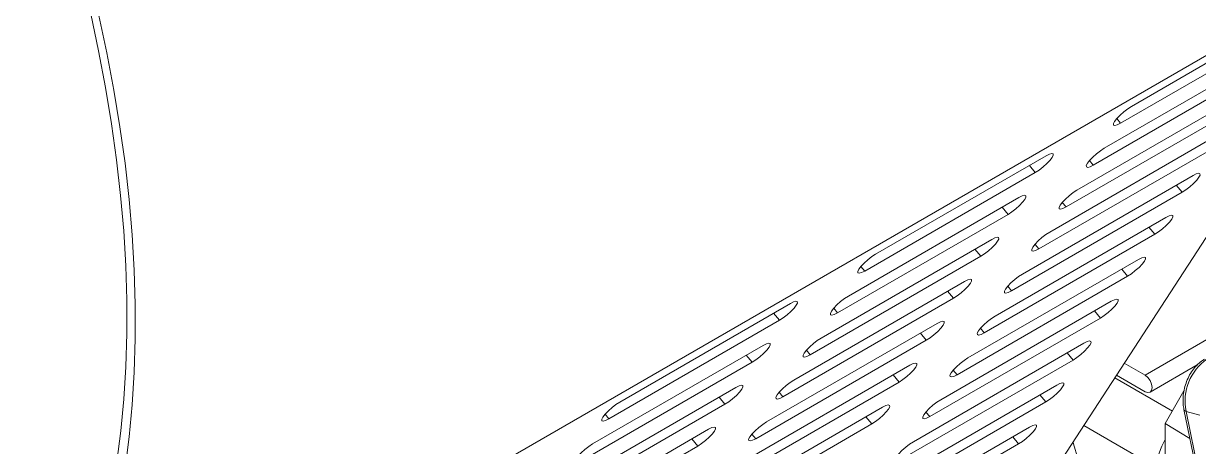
# Model space of a CAD drawing. Header units: millimetres. Extents: x 26816 to 90584, y 11074 to 56542.
# Drawn here: x 49160.7 to 49453, y 36976.7 to 37081.8 of the extents above; entities that cross this region are included whole.
import ezdxf

# ---------------------------------------------------------------- set-up
doc = ezdxf.new("R2010")
doc.units = ezdxf.units.MM
doc.layers.add('MAU_CAM', color=30, linetype='Continuous')

msp = doc.modelspace()

# ---------------------------------------------------------------- linework, layer by layer
at = {"layer": 'MAU_CAM', "linetype": 'Continuous', "lineweight": 0}
for p, q in [((49439.7, 36994.38), (49715.47, 37153.58)), ((49502.01, 37101.05), (49162.59, 36905.12)), ((49502.01, 37101.05), (49329.3, 36835.69)), ((49478.76, 37085.68), (49436.33, 37061.19)), ((49433.62, 37057.02), (49476.05, 37081.52)), ((49471.98, 37075.26), (49429.55, 37050.77)), ((49426.84, 37046.61), (49469.27, 37071.1)), ((49465.2, 37064.85), (49422.77, 37040.35)), ((49420.06, 37036.19), (49462.49, 37060.68)), ((49432.68, 37058.16), (49433.62, 37057.02)), ((49458.42, 37054.43), (49415.99, 37029.94)), ((49415.12, 37048.94), (49372.69, 37024.45)), ((49413.28, 37025.77), (49455.71, 37050.26)), ((49410.95, 37046.54), (49412.41, 37044.78)), ((49425.9, 37047.75), (49426.84, 37046.61)), ((49369.98, 37020.28), (49412.41, 37044.78)), ((49451.64, 37044.01), (49409.21, 37019.52)), ((49406.5, 37015.35), (49448.93, 37039.84)), ((49447.47, 37041.6), (49448.93, 37039.84)), ((49408.34, 37038.53), (49365.91, 37014.03)), ((49419.12, 37037.33), (49420.06, 37036.19)), ((49363.2, 37009.87), (49405.63, 37034.36)), ((49404.17, 37036.12), (49405.63, 37034.36)), ((49444.86, 37033.59), (49402.43, 37009.1)), ((49440.69, 37031.19), (49442.15, 37029.43)), ((49401.56, 37028.11), (49359.13, 37003.62)), ((49399.72, 37004.93), (49442.15, 37029.43)), ((49397.39, 37025.7), (49398.85, 37023.94)), ((49412.34, 37026.91), (49413.28, 37025.77)), ((49356.42, 36999.45), (49398.85, 37023.94)), ((49438.08, 37023.18), (49395.65, 36998.68)), ((49369.04, 37021.43), (49369.98, 37020.28)), ((49392.94, 36994.52), (49435.37, 37019.01)), ((49433.91, 37020.77), (49435.37, 37019.01)), ((49394.78, 37017.69), (49352.35, 36993.2)), ((49405.56, 37016.49), (49406.5, 37015.35)), ((49349.64, 36989.03), (49392.07, 37013.52)), ((49390.61, 37015.28), (49392.07, 37013.52)), ((49351.48, 37012.21), (49309.05, 36987.71)), ((49362.26, 37011.01), (49363.2, 37009.87)), ((49431.3, 37012.76), (49388.87, 36988.27)), ((49427.13, 37010.35), (49428.59, 37008.59)), ((49306.34, 36983.55), (49348.77, 37008.04)), ((49347.31, 37009.8), (49348.77, 37008.04)), ((49386.16, 36984.1), (49428.59, 37008.59)), ((49388, 37007.27), (49345.57, 36982.78)), ((49383.83, 37004.87), (49385.29, 37003.11)), ((49398.78, 37006.08), (49399.72, 37004.93)), ((49344.7, 37001.79), (49302.27, 36977.3)), ((49342.86, 36978.61), (49385.29, 37003.11)), ((49424.52, 37002.34), (49382.09, 36977.85)), ((49340.53, 36999.38), (49341.99, 36997.62)), ((49355.48, 37000.59), (49356.42, 36999.45)), ((49420.35, 36999.93), (49421.81, 36998.17)), ((49299.56, 36973.13), (49341.99, 36997.62)), ((49381.22, 36996.86), (49338.79, 36972.36)), ((49379.38, 36973.68), (49421.81, 36998.17)), ((49392, 36995.66), (49392.94, 36994.52)), ((49434.52, 36997.37), (49439.7, 36994.38)), ((49440.95, 36990.17), (49452.71, 36996.96)), ((49336.08, 36968.2), (49378.51, 36992.69)), ((49377.05, 36994.45), (49378.51, 36992.69)), ((49432.17, 36993.75), (49446.5, 36985.48)), ((49439.7, 36990.3), (49432.59, 36994.4)), ((49337.92, 36991.37), (49295.49, 36966.88)), ((49348.7, 36990.17), (49349.64, 36989.03)), ((49417.74, 36991.92), (49375.31, 36967.43)), ((49444.73, 36982.42), (49449.39, 36990.48)), ((49292.78, 36962.71), (49335.21, 36987.2)), ((49333.75, 36988.96), (49335.21, 36987.2)), ((49372.6, 36963.26), (49415.03, 36987.76)), ((49413.57, 36989.52), (49415.03, 36987.76)), ((49305.4, 36984.69), (49306.34, 36983.55)), ((49374.44, 36986.44), (49332.01, 36961.95)), ((49370.27, 36984.03), (49371.73, 36982.27)), ((49385.22, 36985.24), (49386.16, 36984.1)), ((49449.38, 36985.83), (49490.91, 36782.87)), ((49453.34, 36984.5), (49449.93, 36985.41)), ((49491.46, 36782.45), (49449.93, 36985.41)), ((49329.3, 36957.78), (49371.73, 36982.27)), ((49410.96, 36981.51), (49368.53, 36957.01)), ((49424.45, 36981.88), (49442.63, 36971.38)), ((49444.73, 36970.15), (49444.73, 36982.42)), ((49444.73, 36982.42), (49450.84, 36978.7)), ((49331.14, 36980.95), (49288.71, 36956.46)), ((49326.97, 36978.55), (49328.43, 36976.79)), ((49341.92, 36979.75), (49342.86, 36978.61)), ((49406.79, 36979.1), (49408.25, 36977.34)), ((49286, 36952.29), (49328.43, 36976.79)), ((49365.82, 36952.85), (49408.25, 36977.34))]:
    msp.add_line(p, q, dxfattribs=at)
at = {"layer": 'MAU_CAM', "linetype": 'Continuous', "lineweight": 0, "flags": 128}
for points in [[(49177.44, 37084.22), (49179.42, 37075.02), (49181.16, 37065.89), (49182.65, 37056.84), (49183.9, 37047.88), (49184.9, 37039.01), (49185.65, 37030.25), (49186.15, 37021.61), (49186.41, 37013.1), (49186.41, 37004.73), (49186.16, 36996.51), (49185.67, 36988.45), (49184.92, 36980.55), (49183.93, 36972.83), (49182.69, 36965.31), (49181.2, 36957.97), (49179.47, 36950.84), (49177.5, 36943.93), (49175.28, 36937.24), (49172.83, 36930.77), (49170.15, 36924.55), (49167.24, 36918.57), (49164.1, 36912.84), (49160.73, 36907.37)], [(49177.44, 37084.22), (49179.42, 37075.02), (49181.16, 37065.89), (49182.65, 37056.84), (49183.9, 37047.88), (49184.9, 37039.01), (49185.65, 37030.25), (49186.15, 37021.61), (49186.41, 37013.1), (49186.41, 37004.73), (49186.16, 36996.51), (49185.67, 36988.45), (49184.92, 36980.55), (49183.93, 36972.83), (49182.69, 36965.31), (49181.2, 36957.97), (49179.47, 36950.84), (49177.5, 36943.93), (49175.28, 36937.24), (49172.83, 36930.77), (49170.15, 36924.55), (49167.24, 36918.57), (49164.1, 36912.84), (49160.73, 36907.37)], [(49179.47, 37083.75), (49181.47, 37074.47), (49183.22, 37065.25), (49184.73, 37056.1), (49185.99, 37047.05), (49187, 37038.09), (49187.76, 37029.24), (49188.27, 37020.52), (49188.53, 37011.92), (49188.53, 37003.46), (49188.28, 36995.16), (49187.78, 36987.02), (49187.03, 36979.04), (49186.02, 36971.25), (49184.77, 36963.64), (49183.27, 36956.23), (49181.52, 36949.03), (49179.53, 36942.05), (49177.29, 36935.29), (49174.82, 36928.76), (49172.11, 36922.47), (49169.17, 36916.43), (49165.99, 36910.64), (49162.59, 36905.12)], [(49436.33, 37061.19), (49435.39, 37060.58), (49434.41, 37059.83), (49433.48, 37059.01), (49432.7, 37058.2), (49432.15, 37057.47), (49431.87, 37056.91), (49431.89, 37056.56), (49432.22, 37056.46), (49432.81, 37056.62), (49433.62, 37057.02)], [(49412.41, 37044.78), (49413.35, 37045.38), (49414.33, 37046.13), (49415.25, 37046.96), (49416.03, 37047.77), (49416.59, 37048.49), (49416.87, 37049.06), (49416.85, 37049.41), (49416.52, 37049.51), (49415.93, 37049.35), (49415.12, 37048.94)], [(49429.55, 37050.77), (49428.61, 37050.17), (49427.63, 37049.41), (49426.7, 37048.59), (49425.92, 37047.78), (49425.37, 37047.06), (49425.09, 37046.49), (49425.11, 37046.14), (49425.44, 37046.04), (49426.03, 37046.2), (49426.84, 37046.61)], [(49448.93, 37039.84), (49449.87, 37040.45), (49450.85, 37041.2), (49451.77, 37042.02), (49452.55, 37042.84), (49453.11, 37043.56), (49453.39, 37044.12), (49453.37, 37044.47), (49453.04, 37044.57), (49452.45, 37044.41), (49451.64, 37044.01)], [(49422.77, 37040.35), (49421.83, 37039.75), (49420.85, 37039), (49419.92, 37038.17), (49419.14, 37037.36), (49418.59, 37036.64), (49418.31, 37036.07), (49418.33, 37035.73), (49418.66, 37035.63), (49419.25, 37035.79), (49420.06, 37036.19)], [(49405.63, 37034.36), (49406.57, 37034.97), (49407.55, 37035.72), (49408.47, 37036.54), (49409.25, 37037.35), (49409.81, 37038.08), (49410.09, 37038.64), (49410.07, 37038.99), (49409.74, 37039.09), (49409.15, 37038.93), (49408.34, 37038.53)], [(49442.15, 37029.43), (49443.09, 37030.03), (49444.07, 37030.78), (49444.99, 37031.61), (49445.77, 37032.42), (49446.33, 37033.14), (49446.61, 37033.71), (49446.59, 37034.06), (49446.26, 37034.16), (49445.67, 37034), (49444.86, 37033.59)], [(49398.85, 37023.94), (49399.79, 37024.55), (49400.77, 37025.3), (49401.69, 37026.12), (49402.47, 37026.93), (49403.03, 37027.66), (49403.31, 37028.22), (49403.29, 37028.57), (49402.96, 37028.67), (49402.37, 37028.51), (49401.56, 37028.11)], [(49415.99, 37029.94), (49415.05, 37029.33), (49414.07, 37028.58), (49413.14, 37027.76), (49412.36, 37026.94), (49411.81, 37026.22), (49411.53, 37025.66), (49411.55, 37025.31), (49411.88, 37025.21), (49412.47, 37025.37), (49413.28, 37025.77)], [(49372.69, 37024.45), (49371.75, 37023.85), (49370.77, 37023.09), (49369.84, 37022.27), (49369.07, 37021.46), (49368.51, 37020.74), (49368.23, 37020.17), (49368.25, 37019.82), (49368.58, 37019.72), (49369.17, 37019.88), (49369.98, 37020.28)], [(49435.37, 37019.01), (49436.31, 37019.62), (49437.29, 37020.37), (49438.21, 37021.19), (49438.99, 37022), (49439.55, 37022.73), (49439.83, 37023.29), (49439.81, 37023.64), (49439.48, 37023.74), (49438.89, 37023.58), (49438.08, 37023.18)], [(49409.21, 37019.52), (49408.27, 37018.91), (49407.29, 37018.16), (49406.36, 37017.34), (49405.58, 37016.53), (49405.03, 37015.8), (49404.75, 37015.24), (49404.77, 37014.89), (49405.1, 37014.79), (49405.69, 37014.95), (49406.5, 37015.35)], [(49392.07, 37013.52), (49393.01, 37014.13), (49393.99, 37014.88), (49394.91, 37015.7), (49395.69, 37016.52), (49396.25, 37017.24), (49396.53, 37017.8), (49396.51, 37018.15), (49396.18, 37018.25), (49395.59, 37018.09), (49394.78, 37017.69)], [(49365.91, 37014.03), (49364.97, 37013.43), (49363.99, 37012.68), (49363.06, 37011.85), (49362.29, 37011.04), (49361.73, 37010.32), (49361.45, 37009.75), (49361.47, 37009.4), (49361.8, 37009.31), (49362.39, 37009.46), (49363.2, 37009.87)], [(49428.59, 37008.59), (49429.53, 37009.2), (49430.51, 37009.95), (49431.43, 37010.77), (49432.21, 37011.58), (49432.77, 37012.31), (49433.05, 37012.87), (49433.03, 37013.22), (49432.7, 37013.32), (49432.11, 37013.16), (49431.3, 37012.76)], [(49348.77, 37008.04), (49349.71, 37008.65), (49350.69, 37009.4), (49351.61, 37010.22), (49352.39, 37011.03), (49352.95, 37011.76), (49353.23, 37012.32), (49353.21, 37012.67), (49352.88, 37012.77), (49352.29, 37012.61), (49351.48, 37012.21)], [(49385.29, 37003.11), (49386.23, 37003.71), (49387.21, 37004.46), (49388.13, 37005.29), (49388.91, 37006.1), (49389.47, 37006.82), (49389.75, 37007.39), (49389.73, 37007.74), (49389.4, 37007.83), (49388.81, 37007.68), (49388, 37007.27)], [(49402.43, 37009.1), (49401.49, 37008.49), (49400.51, 37007.74), (49399.58, 37006.92), (49398.81, 37006.11), (49398.25, 37005.39), (49397.97, 37004.82), (49397.99, 37004.47), (49398.32, 37004.37), (49398.91, 37004.53), (49399.72, 37004.93)], [(49341.99, 36997.62), (49342.93, 36998.23), (49343.91, 36998.98), (49344.83, 36999.8), (49345.61, 37000.61), (49346.17, 37001.34), (49346.45, 37001.9), (49346.43, 37002.25), (49346.1, 37002.35), (49345.51, 37002.19), (49344.7, 37001.79)], [(49359.13, 37003.62), (49358.19, 37003.01), (49357.21, 37002.26), (49356.29, 37001.44), (49355.51, 37000.62), (49354.95, 36999.9), (49354.67, 36999.34), (49354.69, 36998.99), (49355.02, 36998.89), (49355.61, 36999.05), (49356.42, 36999.45)], [(49421.81, 36998.17), (49422.75, 36998.78), (49423.73, 36999.53), (49424.65, 37000.35), (49425.43, 37001.17), (49425.99, 37001.89), (49426.27, 37002.45), (49426.25, 37002.8), (49425.92, 37002.9), (49425.33, 37002.74), (49424.52, 37002.34)], [(49395.65, 36998.68), (49394.71, 36998.08), (49393.73, 36997.33), (49392.8, 36996.5), (49392.03, 36995.69), (49391.47, 36994.97), (49391.19, 36994.4), (49391.21, 36994.05), (49391.54, 36993.95), (49392.13, 36994.11), (49392.94, 36994.52)], [(49378.51, 36992.69), (49379.45, 36993.29), (49380.43, 36994.05), (49381.35, 36994.87), (49382.13, 36995.68), (49382.69, 36996.4), (49382.97, 36996.97), (49382.95, 36997.32), (49382.62, 36997.42), (49382.03, 36997.26), (49381.22, 36996.86)], [(49352.35, 36993.2), (49351.41, 36992.59), (49350.43, 36991.84), (49349.51, 36991.02), (49348.73, 36990.21), (49348.17, 36989.48), (49347.89, 36988.92), (49347.91, 36988.57), (49348.24, 36988.47), (49348.83, 36988.63), (49349.64, 36989.03)], [(49439.7, 36994.38), (49440.38, 36993.83), (49440.95, 36993.06), (49441.33, 36992.18), (49441.47, 36991.32), (49441.33, 36990.61), (49440.95, 36990.17), (49440.38, 36990.06), (49439.7, 36990.3)], [(49335.21, 36987.2), (49336.15, 36987.81), (49337.13, 36988.56), (49338.05, 36989.38), (49338.83, 36990.2), (49339.39, 36990.92), (49339.67, 36991.48), (49339.65, 36991.83), (49339.32, 36991.93), (49338.73, 36991.77), (49337.92, 36991.37)], [(49415.03, 36987.76), (49415.97, 36988.36), (49416.95, 36989.11), (49417.87, 36989.94), (49418.65, 36990.75), (49419.21, 36991.47), (49419.49, 36992.04), (49419.47, 36992.38), (49419.14, 36992.48), (49418.55, 36992.33), (49417.74, 36991.92)], [(49309.05, 36987.71), (49308.11, 36987.11), (49307.13, 36986.36), (49306.21, 36985.53), (49305.43, 36984.72), (49304.87, 36984), (49304.59, 36983.43), (49304.61, 36983.08), (49304.94, 36982.98), (49305.53, 36983.14), (49306.34, 36983.55)], [(49371.73, 36982.27), (49372.67, 36982.88), (49373.65, 36983.63), (49374.57, 36984.45), (49375.35, 36985.26), (49375.91, 36985.99), (49376.19, 36986.55), (49376.17, 36986.9), (49375.84, 36987), (49375.25, 36986.84), (49374.44, 36986.44)], [(49388.87, 36988.27), (49387.93, 36987.66), (49386.95, 36986.91), (49386.02, 36986.09), (49385.25, 36985.27), (49384.69, 36984.55), (49384.41, 36983.99), (49384.43, 36983.64), (49384.76, 36983.54), (49385.35, 36983.7), (49386.16, 36984.1)], [(49328.43, 36976.79), (49329.37, 36977.39), (49330.35, 36978.14), (49331.27, 36978.97), (49332.05, 36979.78), (49332.61, 36980.5), (49332.89, 36981.07), (49332.87, 36981.41), (49332.54, 36981.51), (49331.95, 36981.36), (49331.14, 36980.95)], [(49345.57, 36982.78), (49344.63, 36982.17), (49343.65, 36981.42), (49342.73, 36980.6), (49341.95, 36979.79), (49341.39, 36979.06), (49341.11, 36978.5), (49341.13, 36978.15), (49341.46, 36978.05), (49342.05, 36978.21), (49342.86, 36978.61)], [(49408.25, 36977.34), (49409.19, 36977.94), (49410.17, 36978.7), (49411.09, 36979.52), (49411.87, 36980.33), (49412.43, 36981.05), (49412.71, 36981.62), (49412.69, 36981.97), (49412.36, 36982.07), (49411.77, 36981.91), (49410.96, 36981.51)], [(49302.27, 36977.3), (49301.33, 36976.69), (49300.35, 36975.94), (49299.43, 36975.12), (49298.65, 36974.3), (49298.09, 36973.58), (49297.81, 36973.02), (49297.83, 36972.67), (49298.16, 36972.57), (49298.75, 36972.73), (49299.56, 36973.13)], [(49382.09, 36977.85), (49381.15, 36977.24), (49380.17, 36976.49), (49379.24, 36975.67), (49378.47, 36974.86), (49377.91, 36974.13), (49377.63, 36973.57), (49377.65, 36973.22), (49377.98, 36973.12), (49378.57, 36973.28), (49379.38, 36973.68)], [(49421.8, 36977.82), (49421.95, 36977.36), (49424.04, 36970.07), (49425.89, 36962.82), (49427.51, 36955.61), (49428.88, 36948.48), (49430.01, 36941.41), (49430.89, 36934.44), (49431.52, 36927.58), (49431.9, 36920.84), (49432.02, 36914.22), (49431.9, 36907.76), (49431.52, 36901.45), (49430.89, 36895.31), (49430.01, 36889.35), (49428.88, 36883.59), (49427.51, 36878.04), (49425.89, 36872.7), (49424.04, 36867.59), (49421.95, 36862.72), (49419.62, 36858.1)]]:
    msp.add_lwpolyline(points, dxfattribs=at)
at = {"layer": 'MAU_CAM', "linetype": 'Continuous', "lineweight": 0}
for centre, radius, start, end in [((49462.37, 36987.98), 12.7, 124.5342, 191.6307), ((49449.98, 36986.06), 0.644, 200.5533, 264.8279), ((49457.44, 36970.77), 14.83, 149.0195, 177.6485)]:
    msp.add_arc(centre, radius, start, end, dxfattribs=at)
msp.add_open_spline([(49454.53, 36998.38), (49454.28, 36998.22), (49453.58, 36997.79), (49452.54, 36996.87), (49451.46, 36995.58), (49450.56, 36994.09), (49449.86, 36992.45), (49449.38, 36990.72), (49449.14, 36988.95), (49449.14, 36987.29), (49449.31, 36986.28), (49449.38, 36985.83)], degree=3, knots=[0, 0, 0, 0, 0.06803, 0.185378, 0.303776, 0.423115, 0.542741, 0.662542, 0.782645, 0.903189, 1, 1, 1, 1], dxfattribs=at)

doc.saveas('drawing.dxf')
